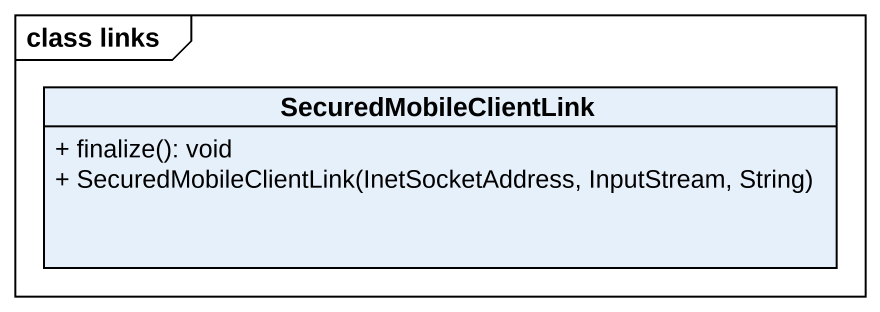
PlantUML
@startuml
mainframe class links
hide circle
hide empty members
skinparam classAttributeIconSize 0
class SecuredMobileClientLink {
  + finalize(): void
  + SecuredMobileClientLink(InetSocketAddress, InputStream, String)
}
@enduml
